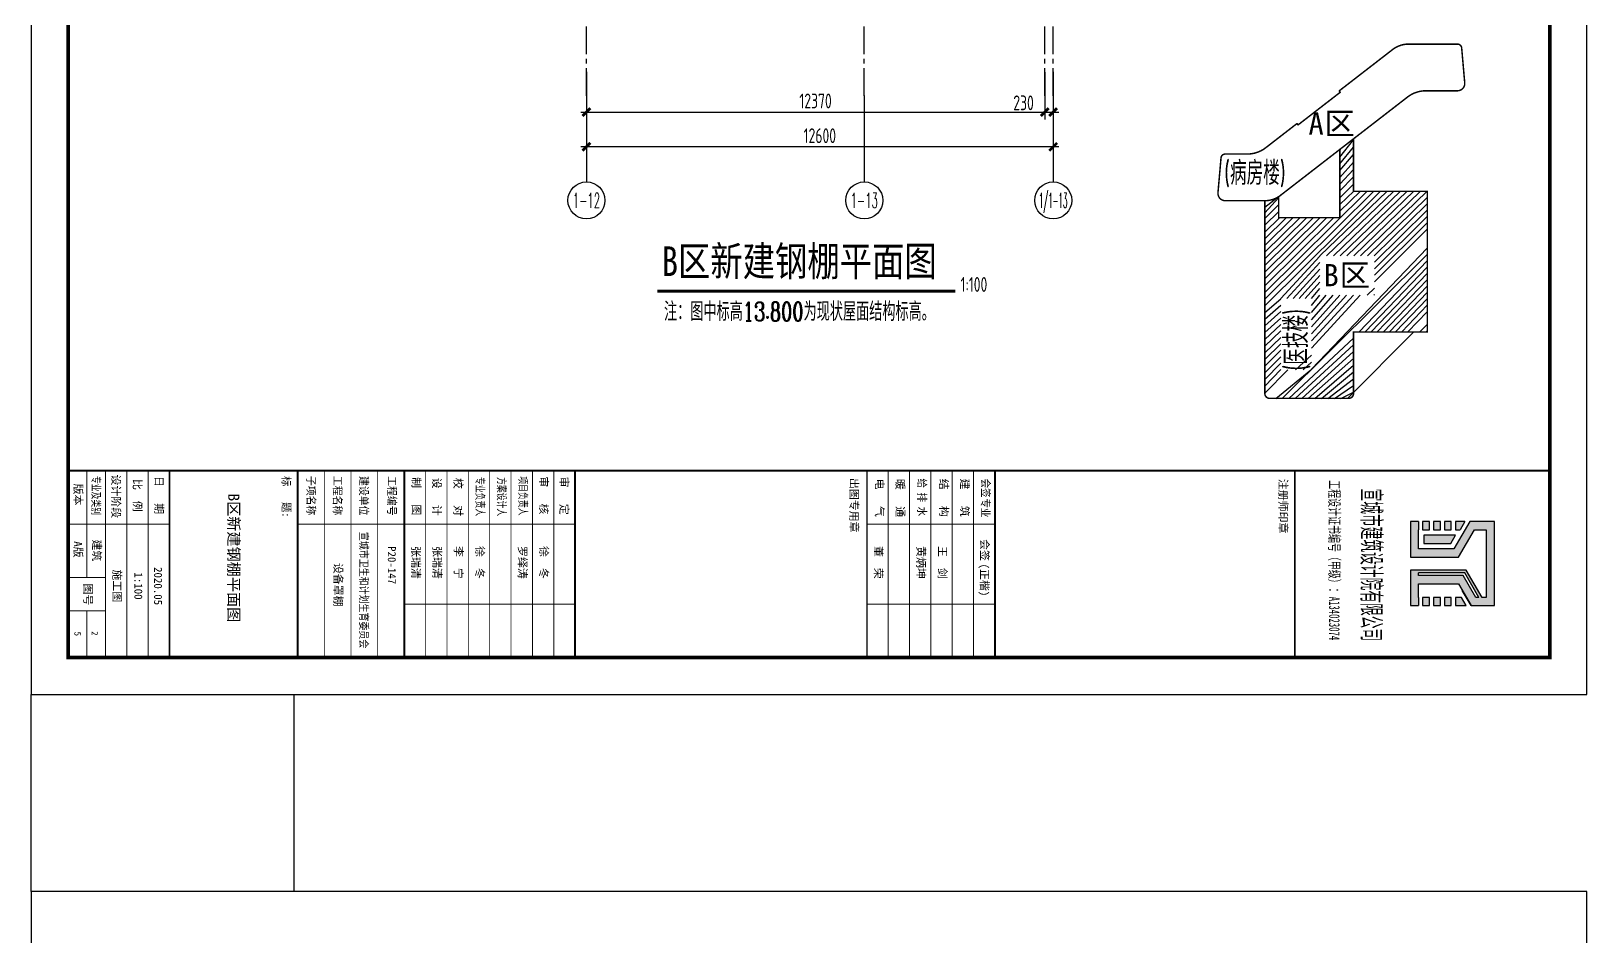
# Model space of a CAD drawing. Extents: x 670693 to 730093, y 227832 to 493926.
# Drawn here: x 670693 to 712693, y 380654 to 405115 of the extents above; entities that cross this region are included whole.
import ezdxf
from ezdxf.enums import TextEntityAlignment as Align

# ---------------------------------------------------------------- set-up
doc = ezdxf.new("R2010")
doc.units = 0
doc.header["$LTSCALE"] = 1000
for name, pattern in [('30', [0]), ('CENTER2', [1.125, 0.75, -0.125, 0.125, -0.125]), ('DOTE', [2.4200000000000004, 2, -0.2, 0.02, -0.2])]:
    doc.linetypes.add(name, pattern=pattern)
doc.layers.get('0').update_dxf_attribs({"linetype": 'CONTINUOUS'})
doc.layers.get('Defpoints').update_dxf_attribs({"linetype": 'CONTINUOUS'})
for name, color, linetype in [('AXIS', 253, '30'), ('AXIS_NUM', 7, 'CONTINUOUS'), ('BZ_标准图框', 7, 'CONTINUOUS'), ('DIM', 3, 'CONTINUOUS'), ('DIM_SYMB', 3, 'CONTINUOUS'), ('PUB_TEXT', 7, 'CONTINUOUS'), ('PUB_TITLE', 4, 'CONTINUOUS'), ('TK(图框线)', 45, 'CONTINUOUS'), ('梁原位标注竖向', 7, 'CONTINUOUS'), ('石材幕墙', 101, 'CONTINUOUS')]:
    doc.layers.add(name, color=color, linetype=linetype)
doc.styles.add('-宋体', font='', dxfattribs={"width": 0.8})
doc.styles.add('HT', font='simhei.ttf')
doc.styles.add('TSSD_Axis', font='Complex.shx', dxfattribs={"width": 0.7, "bigfont": 'hztxt.shx'})
doc.styles.add('TSSD_Dimension', font='Tssdeng.shx', dxfattribs={"width": 0.7, "bigfont": 'hztxt.shx'})
doc.styles.add('黑体', font='simhei.ttf')
doc.styles.get('-宋体').set_extended_font_data('SimSun')
doc.dimstyles.new('TSSD_100_100$0', dxfattribs={"dimtxt": 300, "dimasz": 100, "dimexe": 100, "dimexo": 300, "dimgap": 100, "dimtad": 1, "dimdec": 0, "dimzin": 0, "dimdsep": 46, "dimtxsty": 'TSSD_Dimension', "dimblk": 'ARCHTICK', "dimcen": 0, "dimdle": 100, "dimclrd": 3, "dimclre": 3, "dimclrt": 7, "dimazin": 0, "dimtfac": 1, "dimtdec": 0, "dimtix": 1, "dimtmove": 2, "dimatfit": 3, "dimldrblk": 'ARCHTICK', "dimfxl": 1, "dimtolj": 1, "dimtzin": 0, "dimarcsym": 0})

# ---------------------------------------------------------------- blocks, each defined once
blk = doc.blocks.new('ts_axno')
at = {"color": 0, "linetype": 'ByBlock', "lineweight": -2}
blk.add_circle((0, 0), 0.5, dxfattribs=at)
at = {"color": 0, "linetype": 'ByBlock', "lineweight": -2, "style": 'TSSD_Axis', "width": 0.7}
blk.add_attdef('A', text='', height=0.6, dxfattribs=at).set_placement((0, 0), align=Align.MIDDLE_CENTER)
blk = doc.blocks.new('_ArchTick')
at = {"color": 0, "linetype": 'ByBlock', "const_width": 0.5}
blk.add_lwpolyline([(-0.7071067811865476, -0.7071067811865476), (0.7071067811865476, 0.7071067811865476)], dxfattribs=at)
blk = doc.blocks.new('*D62')
at = {"layer": 'Defpoints', "color": 0, "transparency": 16777216}
for p in [(685684.7943077801, 404410.5828352188), (698054.7943077801, 404410.5828352186), (698054.7943077801, 402928.4461165007)]:
    blk.add_point(p, dxfattribs=at)
at = {"layer": 'DIM', "color": 3, "lineweight": -2, "transparency": 16777216}
for p, q in [((685684.7943077801, 404010.5828352188), (685684.7943077801, 402728.4461165007)), ((698054.7943077801, 404010.5828352186), (698054.7943077801, 402728.4461165007)), ((685534.7943077801, 402928.4461165007), (698204.7943077801, 402928.4461165007))]:
    blk.add_line(p, q, dxfattribs=at)
at = {"layer": 'DIM', "color": 3, "lineweight": -2, "transparency": 16777216, "xscale": 150, "yscale": 150, "zscale": 150, "rotation": 180}
blk.add_blockref('_ArchTick', (685684.7943077801, 402928.4461165007), dxfattribs=at)
at = {"layer": 'DIM', "color": 3, "lineweight": -2, "transparency": 16777216, "xscale": 150, "yscale": 150, "zscale": 150}
blk.add_blockref('_ArchTick', (698054.7943077801, 402928.4461165007), dxfattribs=at)
at = {"layer": 'DIM', "color": 7, "transparency": 16777216, "insert": (691869.7943077801, 403228.4461165007), "char_height": 400, "attachment_point": 5, "style": 'TSSD_Dimension'}
blk.add_mtext('\\A1;12370', dxfattribs=at)
blk = doc.blocks.new('*D63')
at = {"layer": 'Defpoints', "color": 0, "transparency": 16777216}
for p in [(698054.7943077801, 404410.5828352186), (698284.7943077801, 404410.5828352186), (698284.7943077801, 402928.4461165007)]:
    blk.add_point(p, dxfattribs=at)
at = {"layer": 'DIM', "color": 3, "lineweight": -2, "transparency": 16777216}
for p, q in [((698054.7943077801, 404010.5828352186), (698054.7943077801, 402728.4461165007)), ((698284.7943077801, 404010.5828352186), (698284.7943077801, 402728.4461165007)), ((697904.7943077801, 402928.4461165007), (698434.7943077801, 402928.4461165007))]:
    blk.add_line(p, q, dxfattribs=at)
at = {"layer": 'DIM', "color": 3, "lineweight": -2, "transparency": 16777216, "xscale": 150, "yscale": 150, "zscale": 150, "rotation": 180}
blk.add_blockref('_ArchTick', (698054.7943077801, 402928.4461165007), dxfattribs=at)
at = {"layer": 'DIM', "color": 3, "lineweight": -2, "transparency": 16777216, "xscale": 150, "yscale": 150, "zscale": 150}
blk.add_blockref('_ArchTick', (698284.7943077801, 402928.4461165007), dxfattribs=at)
at = {"layer": 'DIM', "color": 7, "transparency": 16777216, "insert": (697485.0825431462, 403178.4461165007), "char_height": 400, "attachment_point": 5, "style": 'TSSD_Dimension'}
blk.add_mtext('\\A1;230', dxfattribs=at)
blk = doc.blocks.new('*D64')
at = {"layer": 'Defpoints', "color": 0, "transparency": 16777216}
for p in [(685684.7943077801, 404412.1962746883), (698284.7943077801, 404412.1962746881), (685684.7943077801, 401990.017215092)]:
    blk.add_point(p, dxfattribs=at)
at = {"layer": 'DIM', "color": 3, "lineweight": -2, "transparency": 16777216}
for p, q in [((685684.7943077801, 404012.1962746883), (685684.7943077801, 401790.017215092)), ((698284.7943077801, 404012.1962746881), (698284.7943077801, 401790.017215092)), ((698434.7943077801, 401990.017215092), (685534.7943077801, 401990.017215092))]:
    blk.add_line(p, q, dxfattribs=at)
at = {"layer": 'DIM', "color": 3, "lineweight": -2, "transparency": 16777216, "xscale": 150, "yscale": 150, "zscale": 150, "rotation": 180}
blk.add_blockref('_ArchTick', (685684.7943077801, 401990.017215092), dxfattribs=at)
at = {"layer": 'DIM', "color": 3, "lineweight": -2, "transparency": 16777216, "xscale": 150, "yscale": 150, "zscale": 150}
blk.add_blockref('_ArchTick', (698284.7943077801, 401990.017215092), dxfattribs=at)
at = {"layer": 'DIM', "color": 7, "transparency": 16777216, "insert": (691984.7943077801, 402290.017215092), "char_height": 400, "attachment_point": 5, "style": 'TSSD_Dimension'}
blk.add_mtext('\\A1;12600', dxfattribs=at)
blk = doc.blocks.new('23wca1')
h = blk.add_hatch(color=1)
h.paths.add_polyline_path([(1516.660026375321, 32430.40119377897), (-752.2087800927693, 32430.40119377896), (-752.2087800927693, 31763.79302925127), (-14.92878009274136, 31338.12422278314), (-14.92878009274136, 30382.71638731082), (-531.0247800927609, 30382.71638731082), (-752.2087800927693, 30382.71638731082), (-752.2087800927694, 30161.53238731087), (206.255219907267, 30161.53238731087), (206.255219907267, 31465.8248647236), (-531.0247800927609, 31891.49367119174), (-531.0247800927608, 32209.21719377895), (1295.476026375313, 32209.21719377895), (1295.476026375312, 32098.62519377895), (558.1960263752844, 31672.95638731087), (558.1960263752844, 30161.53238731087), (1516.660026375321, 30161.53238731087), (1516.660026375321, 30382.71638731082), (1295.476026375312, 30382.71638731082), (926.8360263752984, 30382.71638731082), (926.8360263752983, 31460.1219840768), (1516.660026375321, 31800.65702925127)])
h.paths.add_polyline_path([(1295.476026375298, 31928.35767119174), (705.65202637529, 31587.82262601721), (705.6520263752899, 30382.71638731082), (631.9240263752873, 30382.71638731083), (631.9240263752873, 31630.38950666402), (1295.476026375312, 32013.49143248535)], flags=16)
h = blk.add_hatch(color=1)
h.paths.add_polyline_path([(1516.660026375321, 31672.95638731087), (1295.476026375312, 31545.25574537041), (1295.476026375312, 31378.04438731086), (1516.660026375321, 31378.04438731086)])
h.paths.add_polyline_path([(1295.476026375312, 31267.45238731086), (1295.476026375312, 31083.13238731085), (1516.660026375321, 31083.13238731085), (1516.660026375321, 31267.45238731086)])
h.paths.add_polyline_path([(1295.476026375312, 30972.54038731084), (1295.476026375312, 30788.22038731084), (1516.660026375321, 30788.22038731084), (1516.660026375321, 30972.54038731084)])
h.paths.add_polyline_path([(1516.660026375321, 30493.30838731083), (1516.660026375321, 30677.62838731083), (1295.476026375312, 30677.62838731083), (1295.476026375312, 30493.30838731083)])
h.paths.add_polyline_path([(-162.384780092747, 31252.99046148953), (-383.5687800928717, 31380.69110343), (-383.5687800927553, 30530.17238731083), (-162.384780092747, 30530.17238731083)])
h.paths.add_polyline_path([(-752.2087800927693, 31636.09238731087), (-752.2087800927693, 31378.04438731086), (-531.0247800927609, 31378.04438731086), (-531.0247800927609, 31508.39174537041)])
h.paths.add_polyline_path([(-752.2087800927693, 31267.45238731086), (-752.2087800927693, 31083.13238731085), (-531.0247800927609, 31083.13238731085), (-531.0247800927609, 31267.45238731086)])
h.paths.add_polyline_path([(-531.0247800927609, 30788.22038731084), (-531.0247800927609, 30972.54038731084), (-752.2087800927693, 30972.54038731084), (-752.2087800927693, 30788.22038731084)])
h.paths.add_polyline_path([(-531.0247800927609, 30677.62838731083), (-752.2087800927693, 30677.62838731083), (-752.2087800927693, 30493.30838731083), (-531.0247800927609, 30493.30838731083)])
for points in [[(926.8360263752984, 30382.71638731082), (926.8360263752984, 31460.1219840768), (1516.660026375321, 31800.65702925128), (1516.660026375321, 32430.40119377896), (-752.2087800927693, 32430.40119377896), (-752.2087800927693, 31763.79302925128), (-14.92878009274136, 31338.12422278314), (-14.92878009274136, 30382.71638731082), (-531.0247800927609, 30382.71638731082)], [(-752.2087800927693, 30382.71638731082), (-752.2087800927693, 30161.53238731087), (206.255219907267, 30161.53238731087), (206.255219907267, 31465.8248647236), (-531.0247800927609, 31891.49367119174), (-531.0247800927609, 32209.21719377895), (1295.476026375312, 32209.21719377895), (1295.476026375312, 32098.62519377895), (558.1960263752844, 31672.95638731087), (558.1960263752844, 30161.53238731087), (1516.660026375321, 30161.53238731087), (1516.660026375321, 30382.71638731082)], [(1295.476026375312, 32013.49143248535), (631.9240263752872, 31630.38950666401), (631.9240263752872, 30382.71638731082)], [(1295.476026375312, 31928.35767119174), (705.65202637529, 31587.82262601721), (705.65202637529, 30382.71638731082)], [(1295.476026375312, 32013.49143248535), (1295.476026375312, 31928.35767119174)], [(-752.2087800927693, 31636.09238731087), (-752.2087800927693, 31378.04438731086), (-531.0247800927609, 31378.04438731086), (-531.0247800927609, 31508.39174537041)], [(-752.2087800927693, 31636.09238731087), (-531.0247800927609, 31508.39174537041)], [(1516.660026375321, 31800.65702925128), (1106.333352202433, 31563.75481346191)], [(1295.476026375312, 31545.25574537041), (1295.476026375312, 31378.04438731086), (1516.660026375321, 31378.04438731086), (1516.660026375321, 31672.95638731087)], [(1516.660026375321, 31672.95638731087), (1295.476026375312, 31545.25574537041)], [(-752.2087800927693, 30382.71638731082), (-531.0247800927609, 30382.71638731082)], [(705.65202637529, 30382.71638731082), (631.9240263752872, 30382.71638731082)], [(1295.476026375312, 30382.71638731082), (926.8360263752984, 30382.71638731082)], [(1295.476026375312, 30382.71638731082), (1516.660026375321, 30382.71638731082)]]:
    blk.add_lwpolyline(points)
for points in [[(-752.2087800927693, 31267.45238731086), (-752.2087800927693, 31083.13238731085), (-531.0247800927609, 31083.13238731085), (-531.0247800927609, 31267.45238731086)], [(-162.384780092747, 31252.99046148953), (-383.5687800928717, 31380.69110343), (-383.5687800927553, 30530.17238731083), (-162.384780092747, 30530.17238731083)], [(1295.476026375312, 31267.45238731086), (1295.476026375312, 31083.13238731085), (1516.660026375321, 31083.13238731085), (1516.660026375321, 31267.45238731086)], [(-752.2087800927693, 30972.54038731084), (-752.2087800927693, 30788.22038731084), (-531.0247800927609, 30788.22038731084), (-531.0247800927609, 30972.54038731084)], [(-752.2087800927693, 30677.62838731083), (-752.2087800927693, 30493.30838731083), (-531.0247800927609, 30493.30838731083), (-531.0247800927609, 30677.62838731083)], [(1295.476026375312, 30972.54038731084), (1295.476026375312, 30788.22038731084), (1516.660026375321, 30788.22038731084), (1516.660026375321, 30972.54038731084)], [(1295.476026375312, 30677.62838731083), (1295.476026375312, 30493.30838731083), (1516.660026375321, 30493.30838731083), (1516.660026375321, 30677.62838731083)]]:
    blk.add_lwpolyline(points, close=True)
at = {"layer": 'BZ_标准图框'}
for points, const_width in [([(-2125.998371337773, -6072.317564531229), (-2125.998371337773, 33927.68243546877)], 50.40000000000001), ([(-2125.998371337773, 27043.68243546877), (2914.001628662227, 27043.68243546877)], 50.40000000000001), ([(-2125.998371337773, 18947.68243546877), (2914.001628662227, 18947.68243546877)], 50.40000000000001), ([(-685.9983713377733, 18947.68243546877), (-685.9983713377733, 15491.68243546877)], 25.2), ([(1474.001628662227, 18947.68243546877), (1474.001628662227, 15491.68243546877)], 25.2), ([(2914.001628662227, 18371.68243546877), (-2125.998371337773, 18371.68243546877)], 25.2), ([(2914.001628662227, 17795.68243546877), (-2125.998371337773, 17795.68243546877)], 25.2), ([(2914.001628662227, 17219.68243546877), (-2125.998371337773, 17219.68243546877)], 25.2), ([(2914.001628662227, 16643.68243546877), (-2125.998371337773, 16643.68243546877)], 25.2), ([(2914.001628662227, 16067.68243546877), (-2125.998371337773, 16067.68243546877)], 25.2), ([(2914.001628662227, 15491.68243546877), (-2125.998371337773, 15491.68243546877)], 36.00000000000001), ([(-2125.998371337773, 7611.682435468771), (2914.001628662227, 7611.682435468771)], 50.40000000000001), ([(-685.9983713377733, 123.6824354687706), (-685.9983713377733, 7611.682435468771)], 25.2), ([(1474.001628662227, 3003.085502576723), (1474.001628662227, 7611.682435468771)], 25.2), ([(-2125.998371337773, 7035.682435468771), (2914.001628662227, 7035.682435468771)], 25.2), ([(-2125.998371337773, 6459.682435468771), (2914.001628662227, 6459.682435468771)], 25.2), ([(-2125.998371337773, 5883.682435468771), (2914.001628662227, 5883.682435468771)], 25.2), ([(-2125.998371337773, 5307.682435468771), (2914.001628662227, 5307.682435468771)], 25.2), ([(-2125.998371337773, 4731.682435468771), (2914.001628662227, 4731.682435468771)], 25.2), ([(-2125.998371337773, 4155.682435468771), (2914.001628662227, 4155.682435468771)], 25.2), ([(-2125.998371337773, 3579.682435468771), (2914.001628662227, 3579.682435468771)], 25.2), ([(-2125.998371337773, 3579.682435468771), (2914.001628662227, 3579.682435468771)], 25.2), ([(-2125.998371337773, 3003.682435468771), (2914.001628662227, 3003.682435468771)], 50.40000000000001), ([(-2125.998371337773, 2283.682435468771), (2914.001628662227, 2283.682435468771)], 25.2), ([(-2125.998371337773, 1563.682435468771), (2914.001628662227, 1563.682435468771)], 25.2), ([(-2125.998371337773, 843.6824354687706), (2914.001628662227, 843.6824354687706)], 25.2), ([(-2125.998371337773, 123.6824354687706), (2914.001628662227, 123.6824354687706)], 50.40000000000001), ([(-2125.998371337773, -3336.317564531229), (2914.001628662227, -3336.317564531229)], 50.40000000000001), ([(-685.9983713377733, -5064.317564531229), (-685.9983713377733, -3336.317564531229)], 25.2), ([(-2125.998371337773, -3912.317564531229), (2914.001628662227, -3912.317564531229)], 25.2), ([(-2125.998371337773, -4488.317564531229), (2914.001628662227, -4488.317564531229)], 25.2), ([(-2125.998371337773, -5064.317564531229), (2914.001628662227, -5064.317564531229)], 25.2), ([(-2125.998371337773, -5064.317564531229), (2914.001628662227, -5064.317564531229)], 25.2), ([(-685.9983713377733, -6072.317564531229), (-685.9983713377733, -5064.317564531229)], 25.2), ([(754.0016286622267, -6072.317564531229), (754.0016286622267, -5064.317564531229)], 25.2), ([(1654.001628662227, -6072.317564531229), (1654.001628662227, -5064.317564531229)], 25.2), ([(-2125.998371337773, -5568.317564531229), (754.0016286622267, -5568.317564531288)], 25.2), ([(1654.001628662227, -5568.317564531229), (2914.001628662227, -5568.317564531229)], 25.2)]:
    blk.add_lwpolyline(points, dxfattribs=dict(at, const_width=const_width))
at = {"layer": 'BZ_标准图框', "style": 'HT', "width": 0.5}
blk.add_text('宣城市建筑设计院有限公司', height=504.0000000000001, dxfattribs=at).set_placement((415.6978551087668, 28866.57402636681), align=Align.CENTER)
at = {"layer": 'BZ_标准图框', "style": 'HT'}
for s, height, width, p in [('工程设计证书编号（甲级）：A134023074', 288.0000000000001, 0.6, (-1869.398512830609, 27969.02422160766)), ('会签', 216, 0.85, (-1914.399612717796, 18590.8631627888)), ('专业', 216, 0.85, (-1379.621437275899, 18584.67901358625)), ('给 排 水', 216, 0.85, (-1917.695780372131, 16869.54815924953)), ('项目负责人', 216, 0.7, (-1975.189666072489, 6100.115954717214)), ('方案设计人', 216, 0.7, (-1955.965852198075, 5522.110916286416)), ('专业负责人', 216, 0.7, (-1956.867025822285, 4941.430724482052)), ('工程编号', 216, 0.9, (-1975.774557735771, 2560.994139329006)), ('建设单位', 216, 0.9, (-1981.064363779733, 1802.30129091139)), ('工程名称', 216, 0.9, (-1986.008277973859, 1092.432204213284)), ('子项名称', 216, 0.9, (-1986.008277973859, 378.86953967507)), ('标   题:', 216, 0.95, (-1980.654843748198, -290.7358143353486)), ('专业及类别', 216, 0.7, (-1987.118563358439, -5425.980138987827))]:
    blk.add_text(s, height=height, dxfattribs=dict(at, width=width)).set_placement(p)
for s, p in [('注册师印章', (-1906.740667761886, 26619.89264762483)), ('会签', (-280.9339339898434, 18563.21167050878)), ('(正楷)', (382.0480042935815, 18556.49013957632)), ('建   筑', (-1914.381965114386, 18023.60174002679)), ('结   构', (-1911.044582664617, 17458.28136517975)), ('暖   通', (-1904.571317024878, 16282.14228163497)), ('电   气', (-1911.630960325012, 15724.46552784444)), ('出图专用章', (-1930.588126355316, 15036.81281081302)), ('审   定', (-1966.604721789481, 7209.934468758758)), ('审   核', (-1976.049295508186, 6658.826674281969)), ('校   对', (-1933.751564243808, 4348.532090154884)), ('设   计', (-1937.683060466079, 3771.323976345302)), ('制   图', (-1954.24830738653, 3217.532042686711)), ('日   期', (-1983.780425229808, -3727.637147237314)), ('比  例', (-1903.016563735786, -4310.743977548089)), ('设计阶段', (-2024.27019781922, -4888.683503459091)), ('图号', (920.2160361141432, -5643.701243826887)), ('版本 ', (-1778.17562879005, -5911.332822105498))]:
    blk.add_text(s, height=216, dxfattribs=at).set_placement(p)
at = {"layer": 'TK(图框线)', "style": 'HT'}
for s, p in [('王  剑', (-92.11334852280561, 17421.37425917923)), ('黄炳坤', (-92.11334852280561, 16845.37425917923)), ('董  荣', (-92.11334852280561, 15693.37425917923)), ('徐  冬', (-92.11334852280561, 6661.374259179225)), ('罗绎涛', (-92.11334852280561, 6085.374259179225)), ('徐  冬', (-92.11334852280561, 4933.374259179225)), ('李  宁', (-92.11334852280561, 4357.374259179225)), ('张瑞清', (-92.11334852280561, 3781.374259179225)), ('张瑞清', (-92.11334852280561, 3205.374259179225)), ('P20-147', (-92.11334852280561, 2559.779663411668)), ('设备罩棚', (363.1738419017056, 1110.486908608291)), ('2020.05', (474.8490275661461, -3750.930215815315)), ('1:100', (619.4142318919767, -4283.377578569372)), ('施工图', (540.9644394216593, -4857.15769435183)), ('A版', (-222.1045494186692, -5911.942402754445))]:
    blk.add_text(s, height=216, dxfattribs=at).set_placement(p)
at = {"layer": 'TK(图框线)', "style": 'HT', "width": 0.8}
blk.add_text('宣城市卫生和计划生育委员会', height=216, dxfattribs=at).set_placement((-475.9944181015017, 1803.18466350669))
at = {"layer": 'TK(图框线)', "style": '-宋体'}
blk.add_text('5', height=180, dxfattribs=at).set_placement((2278.473475034349, -5902.275834772678), align=Align.CENTER)

msp = doc.modelspace()

# ---------------------------------------------------------------- hatches: boundary and pattern name
at = {"layer": '石材幕墙'}
h = msp.add_hatch(dxfattribs=at)
h.set_pattern_fill('ANSI31', color=256, scale=79.99999999999999, angle=1.061301133234774e-05)
h.set_pattern_definition([(45.0000106130113, (-400298159.8643841, -2474231674.361999), (-89.80257784499722, 89.80254457638276), [])])
h.paths.add_polyline_path([(706955.9180573057, 397982.5440016853), (705479.0247388614, 397982.5437281175), (705479.0245426132, 399042.0156259448), (706955.9178610577, 399042.0158995127)], flags=16)
h.paths.add_polyline_path([(705832.1147582696, 397971.1022956438), (707065.8700327589, 397971.1025241746), (707065.8698273625, 399079.9632832392), (705832.1145528731, 399079.9630547082)], flags=24)
h.paths.add_polyline_path([(705440.5535571632, 398079.119100363), (706161.2286623921, 398079.119233855), (706161.228502014, 398944.9420185043), (705440.5533967852, 398944.9418850122)], flags=24)
edge = h.paths.add_edge_path()
edge.add_line((708383.7038142511, 400789.3850036934), (706393.0478142479, 400789.3846349603))
edge.add_line((706393.0478142479, 400789.3846349603), (706393.0475518516, 402205.9666579867))
edge.add_line((706393.0475518516, 402205.9666579867), (706022.5644050997, 401919.1500068586))
edge.add_line((706022.5644050996, 401919.1500068586), (706022.5647465202, 400075.9444334489))
edge.add_line((706022.5647465202, 400075.9444334488), (704373.6380264972, 400075.9441280149))
edge.add_line((704373.6380264971, 400075.9441280148), (704373.6401435654, 400645.1761969712))
edge.add_arc((703996.4853471478, 401230.9975606345), 696.7297974000954, 272.3943715710703, 302.7736422520657, ccw=False)
edge.add_line((704025.5929797975, 400534.876050906), (703998.7292695877, 400534.8759412959))
edge.add_line((703998.7292695877, 400534.8759412956), (703998.7311464611, 400075.94405857))
edge.add_line((703998.7311464612, 400075.9440585702), (703998.7320257649, 395328.9041921228))
edge.add_arc((704131.4424261735, 395328.9042165172), 132.7104004086461, 180.0000105320113, 270.0000105331774)
edge.add_line((704131.4424505708, 395196.1938161087), (706260.338450062, 395196.1942104483))
edge.add_arc((706260.3384252934, 395328.9046108583), 132.7104004099965, 270.0000106934283, 360.0000106934283)
edge.add_line((706393.0488257033, 395328.9046356268), (706393.0485179136, 396990.5494356807))
edge.add_line((706393.0485179137, 396990.5494356807), (708383.7045179169, 396990.5498044139))
edge.add_line((708383.7045179168, 396990.5498044138), (708383.703814251, 400789.3850036935))
h.paths.add_polyline_path([(705257.0655656385, 395964.3919655709), (704425.8379485162, 395964.3918116009), (704425.8375914625, 397891.9963335851), (705257.0652085845, 397891.9964875551)])

# ---------------------------------------------------------------- linework, layer by layer
at = {"color": 4}
msp.add_lwpolyline([(670692.5228143464, 387202.2477584765), (677786.9361606529, 387202.2477584765), (677786.9361606529, 381878.8864226304), (670692.5228143464, 381878.8864226304)], close=True, dxfattribs=at)
at = {"layer": 'AXIS', "linetype": 'CENTER2'}
for p, q in [((685684.7943077801, 403366.1078494096), (685684.7943077808, 439119.8560730269)), ((693184.7943077801, 403366.1078494095), (693184.7943077808, 439119.8560730268)), ((698054.7943077801, 403366.1078494095), (698054.7943077806, 439119.8560730269)), ((698284.7943077801, 403366.1078494095), (698284.7943077806, 439119.8560730269))]:
    msp.add_line(p, q, dxfattribs=at)
at = {"layer": 'AXIS', "color": 3, "linetype": 'ByBlock'}
for p, q in [((685684.7943076052, 403375.132332755), (685684.7943076052, 401043.2805485992)), ((693184.7943076052, 403375.1323327549), (693184.7943076052, 401043.2805485991)), ((698284.7943076052, 403375.1323327548), (698284.7943076052, 401043.280548599))]:
    msp.add_line(p, q, dxfattribs=at)
at = {"layer": 'DIM_SYMB', "linetype": 'ByBlock', "const_width": 80}
msp.add_lwpolyline([(687599.948325903, 398091.1460640721), (695645.342897025, 398091.1460640721)], dxfattribs=at)
at = {"layer": 'PUB_TITLE'}
for points in [[(670692.5228143464, 446602.2477584765), (670692.5228143464, 387202.2477584765), (712692.5228143464, 387202.2477584765), (712692.5228143464, 446602.2477584765)], [(670692.5228143464, 381878.8864226304), (670692.5228143464, 322478.8864226304), (712692.5228143464, 322478.8864226304), (712692.5228143464, 381878.8864226304)]]:
    msp.add_lwpolyline(points, close=True, dxfattribs=at)
at = {"layer": 'PUB_TITLE', "const_width": 100}
msp.add_lwpolyline([(671692.5228143464, 444102.2477584765), (671692.5228143464, 388202.2477584765), (711692.5228143464, 388202.2477584765), (711692.5228143464, 444102.2477584765)], close=True, dxfattribs=at)
at = {"layer": '石材幕墙', "const_width": 39.99999999999999}
msp.add_lwpolyline([(703998.7292695877, 400534.8759423669), (703998.7311464612, 400075.9440585702), (703998.7320257648, 395328.9041924954, 0.4142135623949173), (704131.4424501981, 395196.1938161087), (706260.3384504344, 395196.1942104483, 0.4142135624531099), (706393.0488257034, 395328.9046359994), (706393.0485179137, 396990.5494356807), (708383.7045179168, 396990.5498044138), (708383.7038142511, 400789.3850036934), (706393.0478142479, 400789.3846349603), (706393.0475518516, 402205.9666579867), (707853.6732602335, 403336.7381318805, -0.166203156591829), (708341.1140348779, 403503.3695627315), (709196.2439380601, 403503.3697203838, 0.4400113036008476), (709394.5519482328, 403719.7855811596), (709312.4558831865, 404658.1179068191, 0.3888779864112468), (709196.7761677221, 404764.1185211643), (707876.1023693249, 404764.1182765333, 0.1662031568138533), (707449.5916957487, 404618.3157759879), (706018.2467321311, 403510.2125540704, 0.4142135626140365), (706015.2844399859, 403486.9402210192), (706033.5634786312, 403463.3290562143), (704896.729780929, 402583.2273954761), (704878.4507434013, 402606.8385602811, 0.4142135630227025), (704855.1784125387, 402609.8008520073), (704018.7358205358, 401962.2527386526, -0.1662031567157113), (703531.2950134816, 401795.6212962532), (702931.0350247266, 401795.6211958227, 0.3888787318446451), (702815.3553220821, 401689.6202383637), (702733.2619631354, 400751.2868519223, 0.4400143050493509), (702931.5726161097, 400534.8715779579), (704025.5929797975, 400534.876050906, 0.1449841612977159), (704400.0121207187, 400663.0199612884), (706393.0475518516, 402205.9666579867)], format="xyb", dxfattribs=at)
msp.add_lwpolyline([(706022.5644050996, 401919.1500068586), (706022.5647465202, 400075.9444334488), (704373.6380264971, 400075.9441280148), (704373.6401435654, 400645.1762085196)], dxfattribs=at)

# ---------------------------------------------------------------- block references
at = {"rotation": 270}
msp.add_blockref('23wca1', (677764.8403788776, 391116.2493871388), dxfattribs=at)
at = {"layer": 'AXIS_NUM'}
ref = msp.add_blockref('ts_axno', (685684.7943076052, 400543.2805485992), dxfattribs=dict(at, xscale=1000, yscale=1000, zscale=1000))
ref.add_attrib('8', '1-12', dxfattribs={"height": 400, "style": 'TSSD_Axis', "width": 0.5}).set_placement((685684.7943076052, 400543.2805485992), align=Align.MIDDLE_CENTER)
ref = msp.add_blockref('ts_axno', (693184.7943076052, 400543.2805485991), dxfattribs=dict(at, xscale=1000, yscale=1000, zscale=1000))
ref.add_attrib('8', '1-13', dxfattribs={"height": 400, "style": 'TSSD_Axis', "width": 0.5}).set_placement((693184.7943076052, 400543.2805485991), align=Align.MIDDLE_CENTER)
ref = msp.add_blockref('ts_axno', (698284.7943076052, 400543.280548599), dxfattribs=dict(at, xscale=1000, yscale=1000, zscale=1000))
ref.add_attrib('8', '1/1-13', dxfattribs={"height": 400, "style": 'TSSD_Axis', "width": 0.35}).set_placement((698284.7943076052, 400543.280548599), align=Align.MIDDLE_CENTER)

# ---------------------------------------------------------------- texts
at = {"layer": 'PUB_TEXT', "style": '黑体'}
for s, p in [('A', (705177.7280043223, 402322.1914318049)), ('区', (705609.7955148709, 402322.1915118375)), ('B', (705584.8573278137, 398223.4229246972)), ('区', (706016.9248383623, 398223.4230047299))]:
    msp.add_text(s, height=600.84388185654, rotation=1.061172273713395e-05, dxfattribs=at).set_placement(p)
at = {"layer": 'PUB_TEXT', "linetype": 'DOTE'}
for s, height, style, width, p in [('B区新建钢棚平面图', 800, '-宋体', 0.8, (687720.4082496843, 398502.0273799421)), ('1:100', 400, 'TSSD_Dimension', 0.7, (695785.5791663592, 398073.0115178742))]:
    msp.add_text(s, height=height, dxfattribs=dict(at, style=style, width=width)).set_placement(p)
at = {"layer": 'PUB_TEXT', "color": 0, "style": 'TSSD_Axis', "width": 0.7}
msp.add_text('注：图中标高13.800为现状屋面结构标高。', height=506.3829787234042, dxfattribs=at).set_placement((687778.3361714847, 397287.9057352936))
at = {"layer": 'TK(图框线)', "style": 'HT'}
for s, height, p in [('B区新建钢棚平面图', 300, (676014.6111223721, 392625.2279876922)), ('建筑', 216, (672357.0076520849, 391385.8819460284))]:
    msp.add_text(s, height=height, rotation=270, dxfattribs=at).set_placement(p)
at = {"layer": 'TK(图框线)', "style": '-宋体'}
msp.add_text('2', height=172.8000000001048, rotation=270, dxfattribs=at).set_placement((672327.7339919307, 388850.5657929005), align=Align.CENTER)
at = {"layer": '梁原位标注竖向', "style": 'TSSD_Dimension', "width": 0.7}
for s, rotation, p in [('(病房楼)', 8.367857184880068e-06, (702899.357647319, 400960.8199713831, 0.8)), ('(医技楼)', 90.00000836473058, (705167.8212474294, 395947.5652732935, 0.8))]:
    msp.add_text(s, height=639.9999999999999, rotation=rotation, dxfattribs=at).set_placement(p)

# ---------------------------------------------------------------- dimensions: what is measured, and where the dimension line sits
at = {"layer": 'DIM'}
for base, p1, p2, picture, middle in [((685684.7943077801, 401990.017215092), (698284.7943077801, 404412.1962746881), (685684.7943077801, 404412.1962746883), '*D64', (691984.7943077801, 402290.017215092)), ((698054.7943077801, 402928.4461165007), (685684.7943077801, 404410.5828352188), (698054.7943077801, 404410.5828352186), '*D62', (691869.7943077801, 403228.4461165007))]:
    dim = msp.add_linear_dim(base=base, p1=p1, p2=p2, dimstyle='TSSD_100_100$0', override={"dimtxt": 400, "dimasz": 150, "dimexe": 200, "dimexo": 400, "dimdle": 150}, dxfattribs=at)
    dim.commit()
    dim.dimension.update_dxf_attribs({"geometry": picture, "text_midpoint": middle})
dim = msp.add_linear_dim(base=(698284.7943077801, 402928.4461165007), p1=(698054.7943077801, 404410.5828352186), p2=(698284.7943077801, 404410.5828352186), dimstyle='TSSD_100_100$0', override={"dimtxt": 400, "dimasz": 150, "dimexe": 200, "dimexo": 400, "dimdle": 150}, dxfattribs=at)
dim.commit()
dim.dimension.update_dxf_attribs({"geometry": '*D63', "text_midpoint": (697485.0825431462, 403178.4461165007), "dimtype": 128})

doc.saveas('drawing.dxf')
